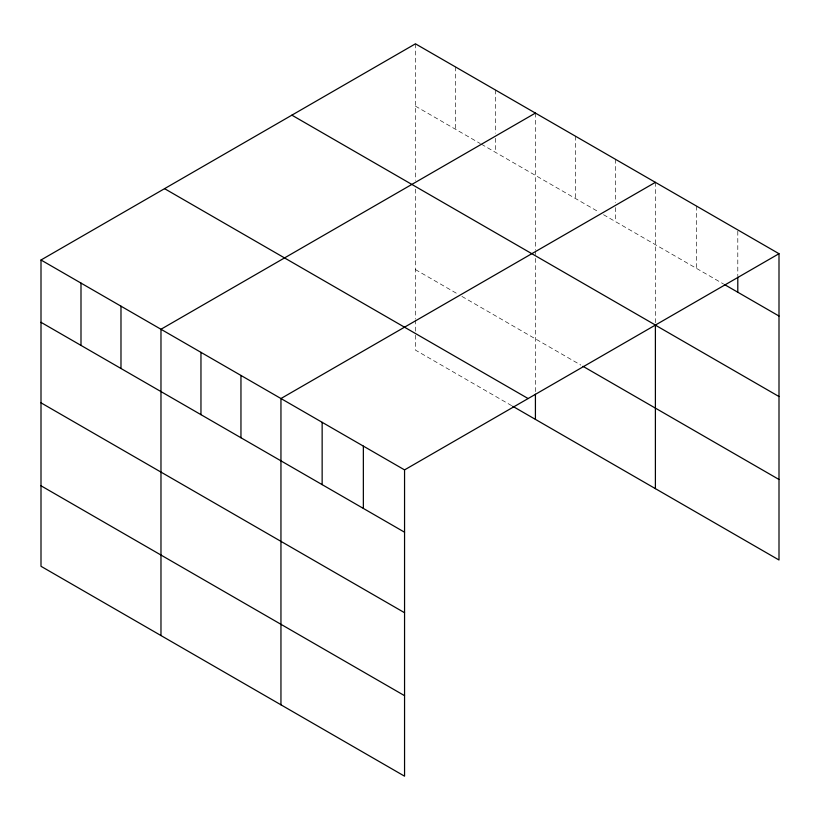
<?xml version="1.0" encoding="UTF-8"?>
<svg xmlns="http://www.w3.org/2000/svg" width="820" height="820" viewBox="0 0 820 820"><rect width="100%" height="100%" fill="white"/><g stroke="black" fill="none" stroke-linecap="round" stroke-linejoin="round"><path stroke-width="0.61" stroke-dasharray="4.1 3.07" d="M415.443 43.819L415.443 180.349M415.443 106.129L480.294 143.572M481.371 144.187L599.184 212.206M603.51 214.707L723.701 284.099M415.443 269.595L457.601 293.929M461.916 296.42L580.816 365.064M511.639 405.644L415.443 350.109L415.443 333.75M737.795 231.199L737.795 275.704M696.59 206.138L696.59 268.447M655.395 182.347L655.395 322.66M615.4 159.254L615.4 202.499M615.4 207.583L615.4 221.574M575.404 136.171L575.404 198.481M535.419 113.078L535.419 249.618M535.419 250.869L535.419 254.651M535.419 258.423L535.419 392.954M495.423 89.995L495.423 133.229M495.423 138.313L495.423 152.305M455.438 66.902L455.438 129.212M415.443 189.153L415.443 318.652M415.443 319.913L415.443 332.489"/><path stroke-width="1.23" d="M779 253.708L404.557 469.891L404.557 776.181L41 566.292L41 260.001L415.443 43.819L779 253.708L779 559.999L512.715 406.269M535.419 113.078L160.976 329.261L160.976 635.551M655.395 182.347L280.952 398.53L280.952 704.821M724.788 284.724L779 316.028M291.879 115.159L655.436 325.048M779 396.542L655.395 325.171L655.395 488.638M582.979 366.314L779 479.485M164.564 188.661L528.121 398.551M41 260.001L404.557 469.891M41 322.311L404.557 532.211M41 402.825L404.557 612.724M41 485.778L404.557 695.668M737.795 276.976L737.795 292.238M535.419 394.215L535.419 419.368M363.352 446.111L363.352 508.42M322.147 422.32L322.147 484.63M240.957 375.437L240.957 437.757M200.961 352.354L200.961 414.664M120.981 306.178L120.981 368.487M80.995 283.084L80.995 345.394"/></g></svg>
